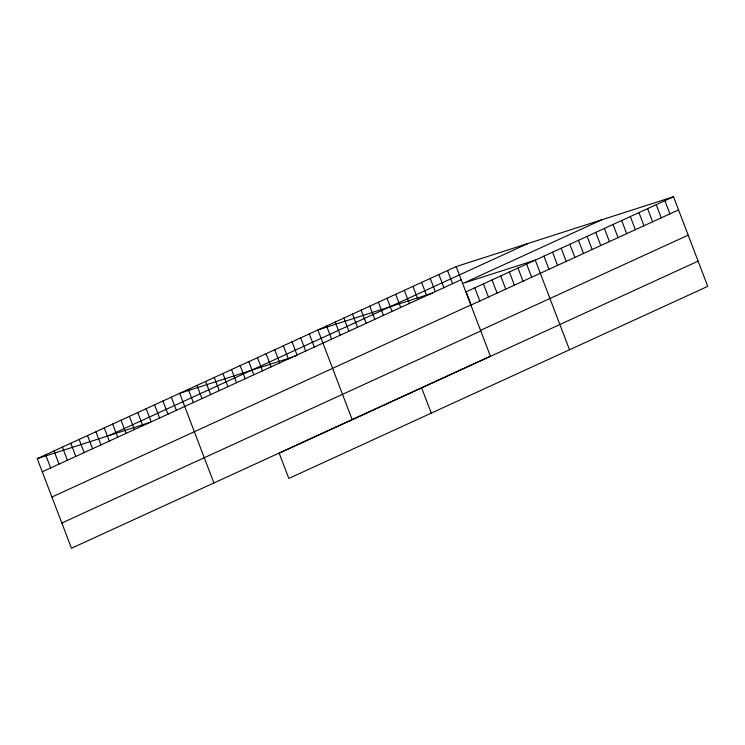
<?xml version="1.0" encoding="UTF-8"?>
<svg xmlns="http://www.w3.org/2000/svg" width="745" height="745" viewBox="0 0 745 745"><rect width="100%" height="100%" fill="white"/><g stroke="black" fill="none" stroke-linecap="round" stroke-linejoin="round"><path stroke-width="1.12" d="M456.173 266.57L490.406 356.203L71.473 548.255L37.25 458.631L456.173 266.57L673.527 196.745L707.75 286.369L288.827 478.43L279.189 453.193L698.112 261.141M108.975 435.583L527.898 243.531M42.279 471.79L461.202 279.729M601.802 219.784L463.558 283.165L535.282 260.126L569.506 349.75M673.527 196.745L466.156 291.807L471.185 304.975L678.546 209.904M51.908 497.027L470.84 304.966M480.814 330.203L688.184 235.141M61.835 523.027L480.767 330.966M432.761 293.055L317.929 329.951L352.152 419.575M292.468 357.097L179.685 393.332L213.908 482.956M294.517 356.436L296.566 355.775M37.25 458.631L149 422.722M664.885 200.703L669.913 213.862M656.243 204.661L661.271 217.829M647.601 208.628L652.629 221.786M638.959 212.586L643.987 225.744M630.326 216.553L635.345 229.711M621.684 220.511L626.703 233.669M613.042 224.469L618.071 237.636M604.4 228.436L609.429 241.594M595.758 232.393L600.787 245.552M587.125 236.351L592.145 249.519M578.483 240.318L583.503 253.477M569.841 244.276L574.87 257.435M561.199 248.234L566.228 261.402M552.557 252.201L557.586 265.36M543.915 256.159L548.944 269.317M526.64 264.084L531.66 277.242M517.999 268.042L523.027 281.2M509.357 272.009L514.385 285.167M500.714 275.967L505.743 289.125M492.072 279.924L497.101 293.092M483.44 283.892L488.459 297.05M474.798 287.849L479.817 301.008M447.54 270.537L452.56 283.696M438.898 274.495L443.918 287.654M430.256 278.453L435.285 291.612M421.614 282.42L426.643 295.579M412.972 286.378L418.001 299.537M404.33 290.336L409.359 303.504M395.697 294.303L400.717 307.462M421.623 387.894L431.262 413.13M387.055 298.261L392.075 311.419M378.413 302.219L383.442 315.386M369.771 306.186L374.8 319.344M361.129 310.144L366.158 323.302M352.487 314.111L357.516 327.269M343.855 318.068L348.874 331.227M335.213 322.026L340.232 335.185M326.571 325.993L331.599 339.152M309.287 333.909L314.315 347.077M300.654 337.876L305.673 351.035M292.012 341.834L297.031 354.993M283.37 345.792L288.399 358.96M274.728 349.759L279.757 362.917M266.086 353.717L271.115 366.875M257.444 357.674L262.473 370.842M248.811 361.642L253.831 374.8M240.169 365.599L245.189 378.758M231.527 369.567L236.556 382.725M222.885 373.524L227.914 386.683M214.243 377.482L219.272 390.65M205.601 381.449L210.63 394.608M196.969 385.407L201.988 398.566M188.327 389.365L193.355 402.533M171.303 397.169L176.332 410.327M162.931 401.015L167.951 414.173M154.55 404.852L159.579 418.01M146.169 408.698L151.198 421.856M137.788 412.534L142.817 425.693M129.416 416.381L134.435 429.539M121.035 420.217L126.063 433.376M112.653 424.054L117.682 437.222M104.281 427.9L109.301 441.059M95.9 431.737L100.929 444.905M87.519 435.583L92.548 448.741M79.147 439.42L84.166 452.588M70.766 443.266L75.785 456.424M62.384 447.102L67.413 460.27M54.003 450.949L59.032 464.107M45.631 454.785L50.651 467.944"/></g></svg>
